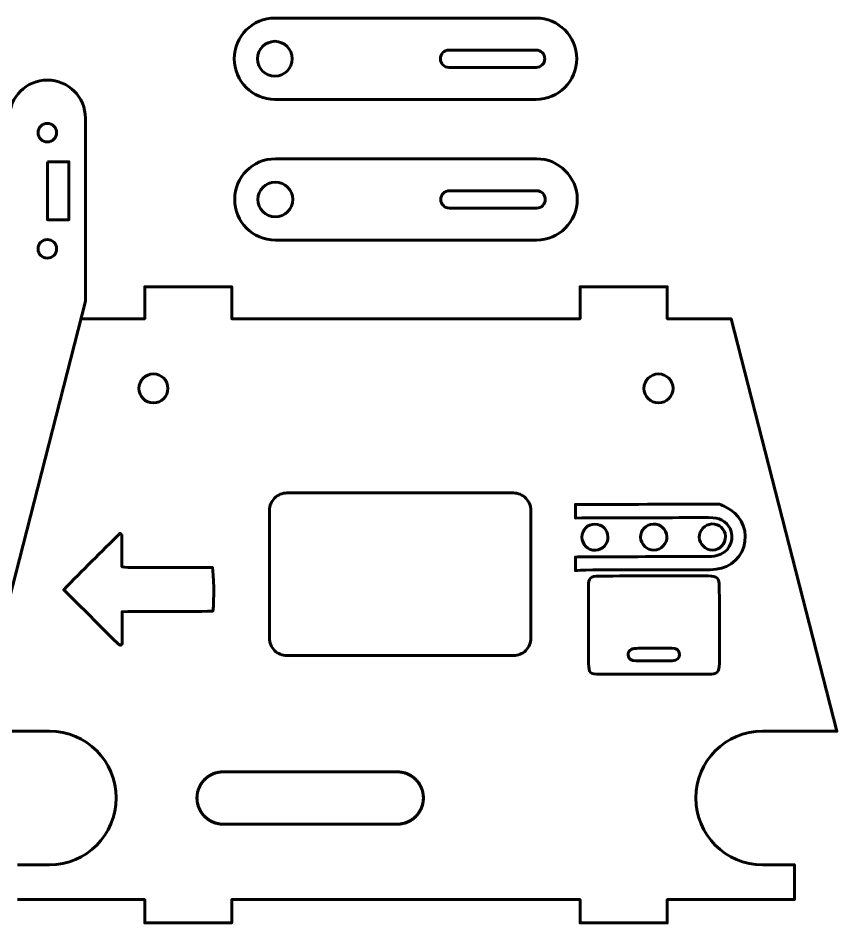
# Model space of a CAD drawing. Header units: millimetres. Extents: x -506 to -29, y -1445 to -43.
# Drawn here: x -351.4 to -210.4, y -1438.8 to -1283 of the extents above; entities that cross this region are included whole.
import ezdxf

# ---------------------------------------------------------------- set-up
doc = ezdxf.new("R2010")
doc.units = ezdxf.units.MM
doc.linetypes.add('K5LT_BASIC', pattern=[0])

# ---------------------------------------------------------------- blocks, each defined once
blk = doc.blocks.new('U6')
at = {"color": 150, "linetype": 'K5LT_BASIC', "lineweight": 60, "true_color": 0x0080ff}
blk.add_lwpolyline([(-352.93, -1300.26, -1), (-339.83, -1300.26), (-339.83, -1325.26), (-339.83, -1331.76), (-363.83, -1425.26)], format="xyb", dxfattribs=at)
blk.add_lwpolyline([(-346.38, -1307.76), (-346.38, -1317.76), (-342.68, -1317.76), (-342.68, -1307.76)], close=True, dxfattribs=at)
for centre in [(-346.38, -1302.76), (-346.38, -1322.76)]:
    blk.add_circle(centre, 1.6, dxfattribs=at)
blk = doc.blocks.new('U7')
at = {"color": 150, "linetype": 'K5LT_BASIC', "lineweight": 60, "true_color": 0x0080ff}
for p, q in [((-306.11, -1421.78), (-316.11, -1421.78)), ((-296.11, -1421.78), (-306.11, -1421.78)), ((-286.11, -1421.78), (-296.11, -1421.78))]:
    blk.add_line(p, q, dxfattribs=at)
blk = doc.blocks.new('U8')
at = {"color": 150, "linetype": 'K5LT_BASIC', "lineweight": 60, "true_color": 0x0080ff}
for p, q in [((-306.11, -1412.78), (-316.11, -1412.78)), ((-296.11, -1412.78), (-306.11, -1412.78)), ((-286.11, -1412.78), (-296.11, -1412.78))]:
    blk.add_line(p, q, dxfattribs=at)
blk = doc.blocks.new('U9')
at = {"color": 150, "linetype": 'K5LT_BASIC', "lineweight": 60, "true_color": 0x0080ff}
for p, q in [((-286.05, -1412.78), (-286.11, -1412.78)), ((-285.97, -1412.78), (-286.05, -1412.78)), ((-285.93, -1412.79), (-285.97, -1412.78)), ((-285.91, -1412.79), (-285.93, -1412.79)), ((-285.9, -1412.79), (-285.91, -1412.79)), ((-285.89, -1412.79), (-285.9, -1412.79)), ((-285.81, -1412.79), (-285.89, -1412.79)), ((-285.72, -1412.8), (-285.81, -1412.79)), ((-285.67, -1412.8), (-285.72, -1412.8)), ((-285.64, -1412.81), (-285.67, -1412.8)), ((-285.63, -1412.81), (-285.64, -1412.81)), ((-285.62, -1412.81), (-285.63, -1412.81)), ((-285.51, -1412.82), (-285.62, -1412.81)), ((-285.4, -1412.84), (-285.51, -1412.82)), ((-285.34, -1412.85), (-285.4, -1412.84)), ((-285.32, -1412.85), (-285.34, -1412.85)), ((-285.3, -1412.85), (-285.32, -1412.85)), ((-285.3, -1412.86), (-285.3, -1412.85)), ((-285.18, -1412.88), (-285.3, -1412.86)), ((-285.06, -1412.9), (-285.18, -1412.88)), ((-285.01, -1412.92), (-285.06, -1412.9)), ((-284.98, -1412.93), (-285.01, -1412.92)), ((-284.97, -1412.93), (-284.98, -1412.93)), ((-284.96, -1412.93), (-284.97, -1412.93)), ((-284.84, -1412.96), (-284.96, -1412.93)), ((-284.73, -1413), (-284.84, -1412.96)), ((-284.67, -1413.02), (-284.73, -1413)), ((-284.64, -1413.03), (-284.67, -1413.02)), ((-284.63, -1413.03), (-284.64, -1413.03)), ((-284.62, -1413.03), (-284.63, -1413.03)), ((-284.5, -1413.08), (-284.62, -1413.03)), ((-284.39, -1413.12), (-284.5, -1413.08)), ((-284.34, -1413.15), (-284.39, -1413.12)), ((-284.31, -1413.16), (-284.34, -1413.15)), ((-284.29, -1413.16), (-284.31, -1413.16)), ((-284.29, -1413.17), (-284.29, -1413.16)), ((-284.17, -1413.22), (-284.29, -1413.17)), ((-284.06, -1413.27), (-284.17, -1413.22)), ((-284.01, -1413.3), (-284.06, -1413.27)), ((-283.98, -1413.32), (-284.01, -1413.3)), ((-283.96, -1413.33), (-283.98, -1413.32)), ((-283.84, -1413.39), (-283.96, -1413.33)), ((-283.96, -1413.33), (-283.96, -1413.33)), ((-283.74, -1413.46), (-283.84, -1413.39)), ((-283.68, -1413.49), (-283.74, -1413.46)), ((-283.66, -1413.51), (-283.68, -1413.49)), ((-283.64, -1413.52), (-283.66, -1413.51)), ((-283.52, -1413.6), (-283.64, -1413.52)), ((-283.64, -1413.52), (-283.64, -1413.52)), ((-283.42, -1413.67), (-283.52, -1413.6)), ((-283.37, -1413.71), (-283.42, -1413.67)), ((-283.35, -1413.73), (-283.37, -1413.71)), ((-283.33, -1413.74), (-283.35, -1413.73)), ((-283.22, -1413.83), (-283.33, -1413.74)), ((-283.33, -1413.74), (-283.33, -1413.74)), ((-283.12, -1413.91), (-283.22, -1413.83)), ((-283.07, -1413.96), (-283.12, -1413.91)), ((-283.05, -1413.98), (-283.07, -1413.96)), ((-283.04, -1413.99), (-283.05, -1413.98)), ((-283.03, -1414), (-283.04, -1413.99)), ((-282.93, -1414.09), (-283.03, -1414)), ((-282.84, -1414.19), (-282.93, -1414.09)), ((-282.8, -1414.24), (-282.84, -1414.19)), ((-282.77, -1414.26), (-282.8, -1414.24)), ((-282.76, -1414.27), (-282.77, -1414.26)), ((-282.76, -1414.28), (-282.76, -1414.27)), ((-282.66, -1414.38), (-282.76, -1414.28)), ((-282.58, -1414.49), (-282.66, -1414.38)), ((-282.54, -1414.54), (-282.58, -1414.49)), ((-282.52, -1414.57), (-282.54, -1414.54)), ((-282.51, -1414.58), (-282.52, -1414.57)), ((-282.5, -1414.59), (-282.51, -1414.58)), ((-282.42, -1414.7), (-282.5, -1414.59)), ((-282.34, -1414.81), (-282.42, -1414.7)), ((-282.31, -1414.87), (-282.34, -1414.81)), ((-282.29, -1414.9), (-282.31, -1414.87)), ((-282.28, -1414.91), (-282.29, -1414.9)), ((-282.28, -1414.92), (-282.28, -1414.91)), ((-282.2, -1415.04), (-282.28, -1414.92)), ((-282.14, -1415.16), (-282.2, -1415.04)), ((-282.11, -1415.22), (-282.14, -1415.16)), ((-282.09, -1415.26), (-282.11, -1415.22)), ((-282.08, -1415.27), (-282.09, -1415.26)), ((-282.08, -1415.28), (-282.08, -1415.27)), ((-282.02, -1415.41), (-282.08, -1415.28)), ((-281.96, -1415.53), (-282.02, -1415.41)), ((-281.93, -1415.6), (-281.96, -1415.53)), ((-281.92, -1415.63), (-281.93, -1415.6)), ((-281.91, -1415.65), (-281.92, -1415.63)), ((-281.91, -1415.66), (-281.91, -1415.65)), ((-281.86, -1415.79), (-281.91, -1415.66)), ((-281.82, -1415.92), (-281.86, -1415.79)), ((-281.8, -1415.99), (-281.82, -1415.92)), ((-281.79, -1416.02), (-281.8, -1415.99)), ((-281.78, -1416.04), (-281.79, -1416.02)), ((-281.78, -1416.05), (-281.78, -1416.04)), ((-281.74, -1416.19), (-281.78, -1416.05)), ((-281.71, -1416.33), (-281.74, -1416.19)), ((-281.7, -1416.4), (-281.71, -1416.33)), ((-281.69, -1416.43), (-281.7, -1416.4)), ((-281.69, -1416.45), (-281.69, -1416.43)), ((-281.68, -1416.46), (-281.69, -1416.45)), ((-281.66, -1416.6), (-281.68, -1416.46)), ((-281.64, -1416.74), (-281.66, -1416.6)), ((-281.63, -1416.81), (-281.64, -1416.74)), ((-281.63, -1416.85), (-281.63, -1416.81)), ((-281.63, -1416.86), (-281.63, -1416.85)), ((-281.63, -1416.87), (-281.63, -1416.86)), ((-281.61, -1417.02), (-281.63, -1416.87)), ((-281.61, -1417.16), (-281.61, -1417.02)), ((-281.61, -1417.23), (-281.61, -1417.16)), ((-281.88, -1418.81), (-281.83, -1418.68)), ((-281.83, -1418.68), (-281.79, -1418.54)), ((-281.79, -1418.54), (-281.78, -1418.53)), ((-281.78, -1418.52), (-281.77, -1418.48)), ((-281.78, -1418.53), (-281.78, -1418.52)), ((-281.77, -1418.48), (-281.75, -1418.41)), ((-281.75, -1418.41), (-281.72, -1418.28)), ((-281.72, -1418.28), (-281.69, -1418.13)), ((-281.69, -1418.12), (-281.68, -1418.11)), ((-281.69, -1418.13), (-281.69, -1418.12)), ((-281.68, -1418.07), (-281.66, -1418)), ((-281.68, -1418.11), (-281.68, -1418.07)), ((-281.66, -1418), (-281.64, -1417.86)), ((-281.64, -1417.86), (-281.63, -1417.71)), ((-281.63, -1417.69), (-281.62, -1417.65)), ((-281.63, -1417.71), (-281.63, -1417.69)), ((-281.63, -1417.71), (-281.63, -1417.71)), ((-281.62, -1417.58), (-281.61, -1417.44)), ((-281.62, -1417.65), (-281.62, -1417.58)), ((-281.61, -1417.27), (-281.61, -1417.23)), ((-281.61, -1417.28), (-281.61, -1417.27)), ((-281.61, -1417.29), (-281.61, -1417.28)), ((-281.61, -1417.44), (-281.61, -1417.29)), ((-282.89, -1420.43), (-282.79, -1420.33)), ((-282.79, -1420.32), (-282.78, -1420.31)), ((-282.79, -1420.33), (-282.79, -1420.32)), ((-282.78, -1420.31), (-282.75, -1420.28)), ((-282.75, -1420.28), (-282.71, -1420.23)), ((-282.71, -1420.23), (-282.62, -1420.13)), ((-282.62, -1420.13), (-282.53, -1420.02)), ((-282.53, -1420.01), (-282.52, -1420)), ((-282.53, -1420.02), (-282.53, -1420.01)), ((-282.52, -1420), (-282.5, -1419.97)), ((-282.5, -1419.97), (-282.46, -1419.91)), ((-282.46, -1419.91), (-282.38, -1419.8)), ((-282.38, -1419.8), (-282.3, -1419.68)), ((-282.3, -1419.68), (-282.29, -1419.67)), ((-282.29, -1419.67), (-282.28, -1419.66)), ((-282.28, -1419.66), (-282.27, -1419.63)), ((-282.27, -1419.63), (-282.23, -1419.57)), ((-282.23, -1419.57), (-282.16, -1419.44)), ((-282.16, -1419.44), (-282.09, -1419.32)), ((-282.09, -1419.31), (-282.08, -1419.29)), ((-282.09, -1419.32), (-282.09, -1419.31)), ((-282.08, -1419.29), (-282.07, -1419.26)), ((-282.07, -1419.26), (-282.04, -1419.2)), ((-282.04, -1419.2), (-281.98, -1419.07)), ((-281.98, -1419.07), (-281.92, -1418.94)), ((-281.92, -1418.93), (-281.91, -1418.91)), ((-281.92, -1418.94), (-281.92, -1418.93)), ((-281.91, -1418.91), (-281.9, -1418.88)), ((-281.9, -1418.88), (-281.88, -1418.81)), ((-286.11, -1421.78), (-285.72, -1421.77)), ((-285.72, -1421.77), (-285.71, -1421.76)), ((-285.71, -1421.76), (-285.69, -1421.76)), ((-285.69, -1421.76), (-285.66, -1421.76)), ((-285.66, -1421.76), (-285.6, -1421.75)), ((-285.6, -1421.75), (-285.47, -1421.74)), ((-285.47, -1421.74), (-285.35, -1421.72)), ((-285.35, -1421.72), (-285.34, -1421.72)), ((-285.34, -1421.72), (-285.33, -1421.71)), ((-285.33, -1421.71), (-285.3, -1421.71)), ((-285.3, -1421.71), (-285.24, -1421.7)), ((-285.24, -1421.7), (-285.12, -1421.67)), ((-285.12, -1421.67), (-285.02, -1421.65)), ((-285.02, -1421.65), (-285, -1421.64)), ((-285.02, -1421.65), (-285.02, -1421.65)), ((-285, -1421.64), (-284.97, -1421.64)), ((-284.97, -1421.64), (-284.92, -1421.62)), ((-284.92, -1421.62), (-284.8, -1421.59)), ((-284.8, -1421.59), (-284.68, -1421.55)), ((-284.68, -1421.55), (-284.66, -1421.54)), ((-284.68, -1421.55), (-284.68, -1421.55)), ((-284.66, -1421.54), (-284.63, -1421.53)), ((-284.63, -1421.53), (-284.58, -1421.51)), ((-284.58, -1421.51), (-284.46, -1421.47)), ((-284.46, -1421.47), (-284.35, -1421.42)), ((-284.35, -1421.42), (-284.34, -1421.42)), ((-284.34, -1421.42), (-284.33, -1421.42)), ((-284.33, -1421.42), (-284.3, -1421.4)), ((-284.3, -1421.4), (-284.24, -1421.38)), ((-284.24, -1421.38), (-284.13, -1421.32)), ((-284.13, -1421.32), (-284.02, -1421.27)), ((-284.02, -1421.27), (-284.01, -1421.26)), ((-284.01, -1421.26), (-284, -1421.26)), ((-284, -1421.26), (-283.97, -1421.24)), ((-283.97, -1421.24), (-283.91, -1421.21)), ((-283.91, -1421.21), (-283.8, -1421.15)), ((-283.8, -1421.15), (-283.69, -1421.08)), ((-283.69, -1421.08), (-283.69, -1421.07)), ((-283.69, -1421.07), (-283.67, -1421.07)), ((-283.67, -1421.07), (-283.64, -1421.05)), ((-283.64, -1421.05), (-283.59, -1421.01)), ((-283.59, -1421.01), (-283.48, -1420.94)), ((-283.48, -1420.94), (-283.38, -1420.86)), ((-283.38, -1420.86), (-283.37, -1420.85)), ((-283.37, -1420.85), (-283.36, -1420.84)), ((-283.36, -1420.84), (-283.33, -1420.82)), ((-283.33, -1420.82), (-283.28, -1420.78)), ((-283.28, -1420.78), (-283.18, -1420.7)), ((-283.18, -1420.7), (-283.08, -1420.61)), ((-283.08, -1420.61), (-283.07, -1420.6)), ((-283.07, -1420.6), (-283.06, -1420.59)), ((-283.06, -1420.59), (-283.03, -1420.57)), ((-283.03, -1420.57), (-282.98, -1420.52)), ((-282.98, -1420.52), (-282.89, -1420.43))]:
    blk.add_line(p, q, dxfattribs=at)
blk = doc.blocks.new('U10')
at = {"color": 150, "linetype": 'K5LT_BASIC', "lineweight": 60, "true_color": 0x0080ff}
for p, q in [((-319.23, -1414.04), (-319.33, -1414.14)), ((-319.18, -1414), (-319.23, -1414.04)), ((-319.16, -1413.97), (-319.18, -1414)), ((-319.14, -1413.96), (-319.16, -1413.97)), ((-319.04, -1413.87), (-319.14, -1413.96)), ((-319.14, -1413.96), (-319.14, -1413.96)), ((-318.93, -1413.78), (-319.04, -1413.87)), ((-318.88, -1413.74), (-318.93, -1413.78)), ((-318.86, -1413.72), (-318.88, -1413.74)), ((-318.84, -1413.71), (-318.86, -1413.72)), ((-318.73, -1413.63), (-318.84, -1413.7)), ((-318.84, -1413.7), (-318.84, -1413.71)), ((-318.62, -1413.55), (-318.73, -1413.63)), ((-318.57, -1413.52), (-318.62, -1413.55)), ((-318.54, -1413.5), (-318.57, -1413.52)), ((-318.53, -1413.49), (-318.54, -1413.5)), ((-318.52, -1413.49), (-318.53, -1413.49)), ((-318.41, -1413.42), (-318.52, -1413.49)), ((-318.3, -1413.35), (-318.41, -1413.42)), ((-318.25, -1413.32), (-318.3, -1413.35)), ((-318.22, -1413.31), (-318.25, -1413.32)), ((-318.2, -1413.3), (-318.22, -1413.31)), ((-318.08, -1413.24), (-318.2, -1413.3)), ((-318.2, -1413.3), (-318.2, -1413.3)), ((-317.97, -1413.19), (-318.08, -1413.24)), ((-317.92, -1413.16), (-317.97, -1413.19)), ((-317.89, -1413.15), (-317.92, -1413.16)), ((-317.87, -1413.14), (-317.89, -1413.15)), ((-317.75, -1413.09), (-317.87, -1413.14)), ((-317.87, -1413.14), (-317.87, -1413.14)), ((-317.64, -1413.05), (-317.75, -1413.09)), ((-317.58, -1413.03), (-317.64, -1413.05)), ((-317.55, -1413.02), (-317.58, -1413.03)), ((-317.54, -1413.02), (-317.55, -1413.02)), ((-317.53, -1413.01), (-317.54, -1413.02)), ((-317.41, -1412.98), (-317.53, -1413.01)), ((-317.3, -1412.94), (-317.41, -1412.98)), ((-317.24, -1412.93), (-317.3, -1412.94)), ((-317.21, -1412.92), (-317.24, -1412.93)), ((-317.2, -1412.92), (-317.21, -1412.92)), ((-317.19, -1412.91), (-317.2, -1412.92)), ((-317.09, -1412.89), (-317.19, -1412.91)), ((-316.97, -1412.87), (-317.09, -1412.89)), ((-316.91, -1412.86), (-316.97, -1412.87)), ((-316.88, -1412.85), (-316.91, -1412.86)), ((-316.87, -1412.85), (-316.88, -1412.85)), ((-316.86, -1412.85), (-316.87, -1412.85)), ((-316.75, -1412.83), (-316.86, -1412.85)), ((-316.62, -1412.81), (-316.75, -1412.83)), ((-316.55, -1412.8), (-316.62, -1412.81)), ((-316.52, -1412.8), (-316.55, -1412.8)), ((-316.5, -1412.8), (-316.52, -1412.8)), ((-316.11, -1412.78), (-316.5, -1412.8)), ((-316.5, -1412.8), (-316.5, -1412.8)), ((-320.3, -1415.65), (-320.31, -1415.68)), ((-320.29, -1415.64), (-320.3, -1415.65)), ((-320.24, -1415.49), (-320.29, -1415.63)), ((-320.29, -1415.63), (-320.29, -1415.64)), ((-320.18, -1415.36), (-320.24, -1415.49)), ((-320.15, -1415.3), (-320.18, -1415.36)), ((-320.13, -1415.27), (-320.15, -1415.3)), ((-320.12, -1415.25), (-320.13, -1415.27)), ((-320.05, -1415.12), (-320.12, -1415.25)), ((-320.12, -1415.25), (-320.12, -1415.25)), ((-319.98, -1415), (-320.05, -1415.12)), ((-319.95, -1414.94), (-319.98, -1415)), ((-319.93, -1414.91), (-319.95, -1414.94)), ((-319.92, -1414.89), (-319.93, -1414.91)), ((-319.84, -1414.77), (-319.92, -1414.89)), ((-319.92, -1414.89), (-319.92, -1414.89)), ((-319.76, -1414.65), (-319.84, -1414.77)), ((-319.72, -1414.6), (-319.76, -1414.65)), ((-319.7, -1414.57), (-319.72, -1414.6)), ((-319.69, -1414.56), (-319.7, -1414.57)), ((-319.68, -1414.55), (-319.69, -1414.56)), ((-319.59, -1414.44), (-319.68, -1414.55)), ((-319.51, -1414.33), (-319.59, -1414.44)), ((-319.46, -1414.28), (-319.51, -1414.33)), ((-319.44, -1414.26), (-319.46, -1414.28)), ((-319.43, -1414.24), (-319.44, -1414.26)), ((-319.42, -1414.24), (-319.43, -1414.24)), ((-319.33, -1414.14), (-319.42, -1414.24)), ((-320.6, -1417.12), (-320.61, -1417.27)), ((-320.59, -1416.91), (-320.6, -1416.98)), ((-320.6, -1416.98), (-320.6, -1417.12)), ((-320.57, -1416.7), (-320.59, -1416.85)), ((-320.59, -1416.85), (-320.59, -1416.86)), ((-320.59, -1416.86), (-320.59, -1416.88)), ((-320.59, -1416.88), (-320.59, -1416.91)), ((-320.55, -1416.56), (-320.57, -1416.7)), ((-320.54, -1416.49), (-320.55, -1416.56)), ((-320.53, -1416.46), (-320.54, -1416.49)), ((-320.5, -1416.29), (-320.53, -1416.43)), ((-320.53, -1416.43), (-320.53, -1416.44)), ((-320.53, -1416.44), (-320.53, -1416.46)), ((-320.46, -1416.15), (-320.5, -1416.29)), ((-320.44, -1416.08), (-320.46, -1416.15)), ((-320.43, -1416.05), (-320.44, -1416.08)), ((-320.38, -1415.88), (-320.43, -1416.02)), ((-320.43, -1416.02), (-320.43, -1416.03)), ((-320.43, -1416.03), (-320.43, -1416.05)), ((-320.34, -1415.75), (-320.38, -1415.88)), ((-320.31, -1415.68), (-320.34, -1415.75)), ((-320.61, -1417.27), (-320.61, -1417.28)), ((-320.61, -1417.28), (-320.61, -1417.3)), ((-320.61, -1417.3), (-320.61, -1417.33)), ((-320.61, -1417.33), (-320.61, -1417.4)), ((-320.61, -1417.4), (-320.6, -1417.55)), ((-320.6, -1417.55), (-320.59, -1417.69)), ((-320.59, -1417.69), (-320.59, -1417.7)), ((-320.59, -1417.7), (-320.59, -1417.72)), ((-320.59, -1417.72), (-320.58, -1417.75)), ((-320.58, -1417.75), (-320.57, -1417.82)), ((-320.57, -1417.82), (-320.56, -1417.96)), ((-320.56, -1417.96), (-320.53, -1418.11)), ((-320.53, -1418.11), (-320.53, -1418.12)), ((-320.53, -1418.12), (-320.53, -1418.13)), ((-320.53, -1418.13), (-320.52, -1418.17)), ((-320.52, -1418.17), (-320.5, -1418.24)), ((-320.5, -1418.24), (-320.47, -1418.37)), ((-320.47, -1418.37), (-320.43, -1418.52)), ((-320.43, -1418.52), (-320.43, -1418.52)), ((-320.43, -1418.52), (-320.43, -1418.54)), ((-320.43, -1418.54), (-320.42, -1418.57)), ((-320.42, -1418.57), (-320.4, -1418.64)), ((-320.4, -1418.64), (-320.35, -1418.77)), ((-320.35, -1418.77), (-320.3, -1418.91)), ((-320.3, -1418.91), (-320.3, -1418.92)), ((-320.3, -1418.92), (-320.29, -1418.93)), ((-320.29, -1418.93), (-320.28, -1418.97)), ((-320.28, -1418.97), (-320.25, -1419.03)), ((-320.25, -1419.03), (-320.2, -1419.16)), ((-320.2, -1419.16), (-320.14, -1419.29)), ((-320.14, -1419.29), (-320.13, -1419.29)), ((-320.13, -1419.29), (-320.12, -1419.31)), ((-320.12, -1419.31), (-320.11, -1419.34)), ((-320.11, -1419.34), (-320.08, -1419.4)), ((-320.08, -1419.4), (-320.01, -1419.52)), ((-320.01, -1419.52), (-319.94, -1419.64)), ((-319.94, -1419.64), (-319.93, -1419.65)), ((-319.93, -1419.65), (-319.92, -1419.67)), ((-319.92, -1419.67), (-319.91, -1419.69)), ((-319.91, -1419.69), (-319.87, -1419.75)), ((-319.87, -1419.75), (-319.79, -1419.86)), ((-319.79, -1419.86), (-319.71, -1419.98)), ((-319.71, -1419.98), (-319.71, -1419.98)), ((-319.71, -1419.98), (-319.7, -1420)), ((-319.7, -1420), (-319.68, -1420.02)), ((-319.68, -1420.02), (-319.63, -1420.08)), ((-319.63, -1420.08), (-319.55, -1420.18)), ((-319.55, -1420.18), (-319.46, -1420.29)), ((-319.46, -1420.29), (-319.45, -1420.29)), ((-319.45, -1420.29), (-319.44, -1420.3)), ((-319.44, -1420.3), (-319.42, -1420.33)), ((-319.42, -1420.33), (-319.37, -1420.38)), ((-319.37, -1420.38), (-319.28, -1420.47)), ((-319.28, -1420.47), (-319.18, -1420.57)), ((-319.18, -1420.57), (-319.18, -1420.57)), ((-319.18, -1420.57), (-319.16, -1420.58)), ((-319.16, -1420.58), (-319.14, -1420.61)), ((-319.14, -1420.61), (-319.09, -1420.65)), ((-319.09, -1420.65), (-318.99, -1420.73)), ((-318.99, -1420.73), (-318.89, -1420.82)), ((-318.89, -1420.82), (-318.88, -1420.83)), ((-318.88, -1420.83), (-318.87, -1420.84)), ((-318.87, -1420.84), (-318.84, -1420.85)), ((-318.84, -1420.85), (-318.79, -1420.89)), ((-318.79, -1420.89), (-318.69, -1420.97)), ((-318.69, -1420.97), (-318.58, -1421.04)), ((-318.58, -1421.04), (-318.57, -1421.05)), ((-318.57, -1421.05), (-318.56, -1421.06)), ((-318.56, -1421.06), (-318.53, -1421.07)), ((-318.53, -1421.07), (-318.48, -1421.11)), ((-318.48, -1421.11), (-318.37, -1421.17)), ((-318.37, -1421.17), (-318.26, -1421.24)), ((-318.26, -1421.24), (-318.25, -1421.24)), ((-318.25, -1421.24), (-318.24, -1421.25)), ((-318.24, -1421.25), (-318.21, -1421.26)), ((-318.21, -1421.26), (-318.15, -1421.29)), ((-318.15, -1421.29), (-318.04, -1421.34)), ((-318.04, -1421.34), (-317.93, -1421.4)), ((-317.93, -1421.4), (-317.92, -1421.4)), ((-317.92, -1421.4), (-317.91, -1421.41)), ((-317.91, -1421.41), (-317.88, -1421.42)), ((-317.88, -1421.42), (-317.82, -1421.44)), ((-317.82, -1421.44), (-317.71, -1421.49)), ((-317.71, -1421.49), (-317.59, -1421.53)), ((-317.59, -1421.53), (-317.59, -1421.53)), ((-317.59, -1421.53), (-317.57, -1421.54)), ((-317.57, -1421.54), (-317.54, -1421.55)), ((-317.54, -1421.55), (-317.49, -1421.57)), ((-317.49, -1421.57), (-317.37, -1421.6)), ((-317.37, -1421.6), (-317.26, -1421.63)), ((-317.26, -1421.63), (-317.25, -1421.64)), ((-317.25, -1421.64), (-317.23, -1421.64)), ((-317.23, -1421.64), (-317.21, -1421.65)), ((-317.21, -1421.65), (-317.15, -1421.66)), ((-317.15, -1421.66), (-317.04, -1421.68)), ((-317.04, -1421.68), (-316.92, -1421.71)), ((-316.92, -1421.71), (-316.91, -1421.71)), ((-316.91, -1421.71), (-316.9, -1421.71)), ((-316.9, -1421.71), (-316.87, -1421.72)), ((-316.87, -1421.72), (-316.81, -1421.73)), ((-316.81, -1421.73), (-316.71, -1421.74)), ((-316.71, -1421.74), (-316.59, -1421.76)), ((-316.59, -1421.76), (-316.59, -1421.76)), ((-316.59, -1421.76), (-316.57, -1421.76)), ((-316.57, -1421.76), (-316.55, -1421.76)), ((-316.55, -1421.76), (-316.5, -1421.77)), ((-316.5, -1421.77), (-316.4, -1421.77)), ((-316.4, -1421.77), (-316.32, -1421.78)), ((-316.32, -1421.78), (-316.32, -1421.78)), ((-316.32, -1421.78), (-316.31, -1421.78)), ((-316.31, -1421.78), (-316.29, -1421.78)), ((-316.29, -1421.78), (-316.24, -1421.78)), ((-316.24, -1421.78), (-316.16, -1421.78)), ((-316.16, -1421.78), (-316.11, -1421.78))]:
    blk.add_line(p, q, dxfattribs=at)
blk = doc.blocks.new('U18')
at = {"color": 150, "linetype": 'K5LT_BASIC', "lineweight": 60, "true_color": 0x0080ff}
for points, knots in [([(-230.59, -1366.72), (-230.24, -1366.88), (-229.89, -1367.04), (-229.54, -1367.2), (-227.21, -1368.27), (-225.87, -1370.67), (-226.22, -1373.14), (-226.58, -1375.68), (-228.61, -1377.63), (-231.2, -1377.92), (-231.88, -1378), (-232.56, -1378), (-233.24, -1378), (-240.06, -1378.02), (-246.87, -1378.02), (-253.68, -1378.04), (-254.26, -1378.04), (-254.84, -1378.11), (-255.42, -1378.15), (-255.42, -1377.37), (-255.42, -1376.59), (-255.42, -1375.81), (-254.89, -1375.79), (-254.35, -1375.76), (-253.82, -1375.76), (-246.86, -1375.75), (-239.89, -1375.74), (-232.93, -1375.72), (-232.3, -1375.72), (-231.65, -1375.71), (-231.05, -1375.56), (-229.14, -1375.11), (-228.09, -1373.27), (-228.61, -1371.41), (-228.99, -1370.04), (-230.2, -1369.09), (-231.77, -1369.04), (-233.71, -1368.99), (-235.66, -1369.02), (-237.61, -1369.03), (-243.55, -1369.04), (-249.49, -1369.07), (-255.43, -1369.09), (-255.43, -1368.31), (-255.43, -1367.53), (-255.43, -1366.75), (-247.15, -1366.74), (-238.87, -1366.73), (-230.59, -1366.72)], [0, 0, 0, 0, 0.0625, 0.0625, 0.0625, 0.125, 0.125, 0.125, 0.1875, 0.1875, 0.1875, 0.25, 0.25, 0.25, 0.3125, 0.3125, 0.3125, 0.375, 0.375, 0.375, 0.4375, 0.4375, 0.4375, 0.5, 0.5, 0.5, 0.5625, 0.5625, 0.5625, 0.625, 0.625, 0.625, 0.6875, 0.6875, 0.6875, 0.75, 0.75, 0.75, 0.8125, 0.8125, 0.8125, 0.875, 0.875, 0.875, 0.9375, 0.9375, 0.9375, 1, 1, 1, 1]), ([(-252.07, -1370.14), (-250.81, -1370.13), (-249.85, -1371.07), (-249.83, -1372.32), (-249.8, -1373.56), (-250.74, -1374.58), (-251.96, -1374.63), (-253.23, -1374.69), (-254.3, -1373.65), (-254.29, -1372.36), (-254.28, -1371.11), (-253.32, -1370.15), (-252.07, -1370.14)], [0, 0, 0, 0, 0.25, 0.25, 0.25, 0.5, 0.5, 0.5, 0.75, 0.75, 0.75, 1, 1, 1, 1]), ([(-244.19, -1372.41), (-244.22, -1371.18), (-243.26, -1370.17), (-242.01, -1370.13), (-240.79, -1370.09), (-239.74, -1371.04), (-239.67, -1372.25), (-239.6, -1373.5), (-240.66, -1374.62), (-241.92, -1374.62), (-243.12, -1374.63), (-244.16, -1373.62), (-244.19, -1372.41)], [0, 0, 0, 0, 0.25, 0.25, 0.25, 0.5, 0.5, 0.5, 0.75, 0.75, 0.75, 1, 1, 1, 1]), ([(-234.08, -1372.4), (-234.11, -1371.2), (-233.12, -1370.16), (-231.9, -1370.12), (-230.64, -1370.07), (-229.65, -1370.97), (-229.59, -1372.23), (-229.53, -1373.53), (-230.53, -1374.61), (-231.81, -1374.61), (-233.01, -1374.62), (-234.05, -1373.61), (-234.08, -1372.4)], [0, 0, 0, 0, 0.25, 0.25, 0.25, 0.5, 0.5, 0.5, 0.75, 0.75, 0.75, 1, 1, 1, 1]), ([(-241.88, -1395.99), (-245, -1395.99), (-248.12, -1396), (-251.23, -1395.99), (-252.88, -1395.99), (-253.14, -1395.76), (-253.15, -1394.17), (-253.17, -1389.74), (-253.17, -1385.31), (-253.16, -1380.88), (-253.16, -1379.39), (-252.86, -1379.08), (-251.36, -1379.08), (-245.08, -1379.06), (-238.79, -1379.05), (-232.51, -1379.06), (-230.99, -1379.06), (-230.64, -1379.42), (-230.64, -1380.97), (-230.62, -1385.36), (-230.61, -1389.74), (-230.62, -1394.12), (-230.63, -1395.67), (-230.95, -1395.97), (-232.54, -1395.97), (-235.65, -1395.99), (-238.77, -1395.98), (-241.88, -1395.99)], [0, 0, 0, 0, 0.111111, 0.111111, 0.111111, 0.222222, 0.222222, 0.222222, 0.333333, 0.333333, 0.333333, 0.444444, 0.444444, 0.444444, 0.555556, 0.555556, 0.555556, 0.666667, 0.666667, 0.666667, 0.777778, 0.777778, 0.777778, 0.888889, 0.888889, 0.888889, 1, 1, 1, 1]), ([(-241.88, -1391.52), (-241.88, -1391.52), (-241.88, -1391.52), (-241.88, -1391.52), (-242.9, -1391.52), (-243.92, -1391.5), (-244.94, -1391.53), (-245.9, -1391.56), (-246.38, -1391.96), (-246.33, -1392.64), (-246.28, -1393.44), (-245.73, -1393.67), (-245.02, -1393.67), (-242.93, -1393.67), (-240.84, -1393.69), (-238.75, -1393.66), (-237.9, -1393.64), (-237.46, -1393.21), (-237.5, -1392.56), (-237.56, -1391.75), (-238.11, -1391.52), (-238.82, -1391.52), (-239.84, -1391.52), (-240.86, -1391.52), (-241.88, -1391.52)], [0, 0, 0, 0, 0.125, 0.125, 0.125, 0.25, 0.25, 0.25, 0.375, 0.375, 0.375, 0.5, 0.5, 0.5, 0.625, 0.625, 0.625, 0.75, 0.75, 0.75, 0.875, 0.875, 0.875, 1, 1, 1, 1])]:
    blk.add_open_spline(points, degree=3, knots=knots, dxfattribs=at)
blk = doc.blocks.new('U19')
at = {"color": 150, "linetype": 'K5LT_BASIC', "lineweight": 60, "true_color": 0x0080ff}
blk.add_open_spline([(-333.56, -1371.91), (-333.56, -1373.74), (-333.55, -1375.58), (-333.55, -1377.47), (-332.17, -1377.74), (-330.86, -1377.57), (-329.57, -1377.6), (-328.25, -1377.63), (-326.94, -1377.6), (-325.63, -1377.6), (-324.36, -1377.6), (-323.1, -1377.6), (-321.83, -1377.59), (-320.53, -1377.59), (-319.23, -1377.59), (-317.96, -1377.59), (-317.69, -1378.77), (-317.63, -1383.17), (-317.85, -1385.11), (-323, -1385.27), (-328.17, -1385.11), (-333.5, -1385.22), (-333.5, -1387.17), (-333.5, -1389.04), (-333.5, -1390.83), (-333.69, -1390.92), (-333.73, -1390.95), (-333.77, -1390.96), (-333.82, -1390.97), (-333.88, -1390.98), (-333.91, -1390.95), (-334.07, -1390.84), (-334.23, -1390.73), (-334.37, -1390.6), (-337.39, -1387.58), (-340.42, -1384.56), (-343.55, -1381.43), (-340.32, -1378.13), (-337.12, -1374.92), (-333.88, -1371.74), (-333.77, -1371.8), (-333.67, -1371.85), (-333.56, -1371.91)], degree=3, knots=[0, 0, 0, 0, 0.071429, 0.071429, 0.071429, 0.142857, 0.142857, 0.142857, 0.214286, 0.214286, 0.214286, 0.285714, 0.285714, 0.285714, 0.357143, 0.357143, 0.357143, 0.428571, 0.428571, 0.428571, 0.5, 0.5, 0.5, 0.571429, 0.571429, 0.571429, 0.642857, 0.642857, 0.642857, 0.714286, 0.714286, 0.714286, 0.785714, 0.785714, 0.785714, 0.857143, 0.857143, 0.857143, 0.928571, 0.928571, 0.928571, 1, 1, 1, 1], dxfattribs=at)
blk = doc.blocks.new('U110')
at = {"color": 150, "linetype": 'K5LT_BASIC', "lineweight": 60, "true_color": 0x0080ff}
for points in [[(-307.11, -1321.26), (-262.11, -1321.26, 1), (-262.11, -1307.26), (-307.11, -1307.26, 1)], [(-307.11, -1317.26, -1), (-307.11, -1311.26, -1)], [(-277.11, -1315.76), (-262.11, -1315.76, 1), (-262.11, -1312.76), (-277.11, -1312.76, 1)]]:
    blk.add_lwpolyline(points, format="xyb", close=True, dxfattribs=at)
blk = doc.blocks.new('U119')
at = {"color": 150, "linetype": 'K5LT_BASIC', "lineweight": 60, "true_color": 0x0080ff}
for points in [[(-307.19, -1297.04), (-262.19, -1297.04, 1), (-262.19, -1283.04), (-307.19, -1283.04, 1)], [(-307.19, -1293.04, -1), (-307.19, -1287.04, -1)], [(-277.19, -1291.54), (-262.19, -1291.54, 1), (-262.19, -1288.54), (-277.19, -1288.54, 1)]]:
    blk.add_lwpolyline(points, format="xyb", close=True, dxfattribs=at)

msp = doc.modelspace()

# ---------------------------------------------------------------- linework, layer by layer
at = {"color": 150, "linetype": 'K5LT_BASIC', "lineweight": 60, "true_color": 0x0080ff}
for points in [[(-340.61, -1334.78), (-329.61, -1334.78), (-329.61, -1329.28), (-314.61, -1329.28), (-314.61, -1334.78), (-254.61, -1334.78), (-254.61, -1329.28), (-239.61, -1329.28), (-239.61, -1334.78), (-228.61, -1334.78), (-210.38, -1405.79), (-218.2, -1405.79), (-223.2, -1405.79, 1), (-223.2, -1428.77), (-217.7, -1428.77), (-217.7, -1434.78), (-239.61, -1434.78), (-239.61, -1438.78), (-254.61, -1438.78), (-254.61, -1434.78), (-314.61, -1434.78), (-314.61, -1438.78), (-329.61, -1438.78), (-329.61, -1434.78), (-351.51, -1434.78)], [(-351.51, -1428.77), (-346.01, -1428.77, 1), (-346.01, -1405.79), (-351.01, -1405.79), (-358.83, -1405.79)]]:
    msp.add_lwpolyline(points, format="xyb", dxfattribs=at)
msp.add_lwpolyline([(-266.11, -1392.78), (-305.11, -1392.78, -0.414214), (-308.11, -1389.78), (-308.11, -1367.78, -0.414214), (-305.11, -1364.78), (-266.11, -1364.78, -0.414214), (-263.11, -1367.78), (-263.11, -1389.78, -0.414214)], format="xyb", close=True, dxfattribs=at)
msp.add_lwpolyline([(-286.11, -1421.78), (-296.11, -1421.78), (-306.11, -1421.78), (-316.11, -1421.78), (-316.5, -1421.77), (-316.5, -1421.76), (-316.52, -1421.76), (-316.55, -1421.76), (-316.62, -1421.75), (-316.75, -1421.74), (-316.86, -1421.72), (-316.87, -1421.72), (-316.88, -1421.71), (-316.91, -1421.71), (-316.97, -1421.7), (-317.09, -1421.67), (-317.19, -1421.65), (-317.2, -1421.65), (-317.21, -1421.64), (-317.24, -1421.64), (-317.3, -1421.62), (-317.41, -1421.59), (-317.53, -1421.55), (-317.54, -1421.55), (-317.55, -1421.54), (-317.58, -1421.53), (-317.64, -1421.51), (-317.75, -1421.47), (-317.87, -1421.42), (-317.87, -1421.42), (-317.89, -1421.42), (-317.92, -1421.4), (-317.97, -1421.38), (-318.08, -1421.32), (-318.2, -1421.27), (-318.2, -1421.26), (-318.22, -1421.26), (-318.25, -1421.24), (-318.3, -1421.21), (-318.41, -1421.15), (-318.52, -1421.08), (-318.53, -1421.07), (-318.54, -1421.07), (-318.57, -1421.05), (-318.62, -1421.01), (-318.73, -1420.94), (-318.84, -1420.86), (-318.84, -1420.85), (-318.86, -1420.84), (-318.88, -1420.82), (-318.93, -1420.78), (-319.04, -1420.7), (-319.14, -1420.61), (-319.14, -1420.6), (-319.16, -1420.59), (-319.18, -1420.57), (-319.23, -1420.52), (-319.33, -1420.43), (-319.42, -1420.33), (-319.43, -1420.32), (-319.44, -1420.31), (-319.46, -1420.28), (-319.51, -1420.23), (-319.59, -1420.13), (-319.68, -1420.02), (-319.69, -1420.01), (-319.7, -1420), (-319.72, -1419.97), (-319.76, -1419.91), (-319.84, -1419.8), (-319.92, -1419.68), (-319.92, -1419.67), (-319.93, -1419.66), (-319.95, -1419.63), (-319.98, -1419.57), (-320.05, -1419.44), (-320.12, -1419.32), (-320.12, -1419.31), (-320.13, -1419.29), (-320.15, -1419.26), (-320.18, -1419.2), (-320.24, -1419.07), (-320.29, -1418.94), (-320.29, -1418.93), (-320.3, -1418.91), (-320.31, -1418.88), (-320.34, -1418.81), (-320.38, -1418.68), (-320.43, -1418.54), (-320.43, -1418.53), (-320.43, -1418.52), (-320.44, -1418.48), (-320.46, -1418.41), (-320.5, -1418.28), (-320.53, -1418.13), (-320.53, -1418.12), (-320.53, -1418.11), (-320.54, -1418.07), (-320.55, -1418), (-320.57, -1417.86), (-320.59, -1417.71), (-320.59, -1417.71), (-320.59, -1417.69), (-320.59, -1417.65), (-320.6, -1417.58), (-320.6, -1417.44), (-320.61, -1417.29), (-320.61, -1417.28), (-320.61, -1417.27), (-320.61, -1417.23), (-320.61, -1417.16), (-320.6, -1417.02), (-320.59, -1416.87), (-320.59, -1416.86), (-320.59, -1416.85), (-320.58, -1416.81), (-320.57, -1416.74), (-320.56, -1416.6), (-320.53, -1416.46), (-320.53, -1416.45), (-320.53, -1416.43), (-320.52, -1416.4), (-320.5, -1416.33), (-320.47, -1416.19), (-320.43, -1416.05), (-320.43, -1416.04), (-320.43, -1416.02), (-320.42, -1415.99), (-320.4, -1415.92), (-320.35, -1415.79), (-320.3, -1415.66), (-320.3, -1415.65), (-320.29, -1415.63), (-320.28, -1415.6), (-320.25, -1415.53), (-320.2, -1415.41), (-320.14, -1415.28), (-320.13, -1415.27), (-320.12, -1415.26), (-320.11, -1415.22), (-320.08, -1415.16), (-320.01, -1415.04), (-319.94, -1414.92), (-319.93, -1414.91), (-319.92, -1414.9), (-319.91, -1414.87), (-319.87, -1414.81), (-319.79, -1414.7), (-319.71, -1414.59), (-319.71, -1414.58), (-319.7, -1414.57), (-319.68, -1414.54), (-319.63, -1414.49), (-319.55, -1414.38), (-319.46, -1414.28), (-319.45, -1414.27), (-319.44, -1414.26), (-319.42, -1414.24), (-319.37, -1414.19), (-319.28, -1414.09), (-319.18, -1414), (-319.18, -1413.99), (-319.16, -1413.98), (-319.14, -1413.96), (-319.09, -1413.91), (-318.99, -1413.83), (-318.89, -1413.74), (-318.88, -1413.74), (-318.87, -1413.73), (-318.84, -1413.71), (-318.79, -1413.67), (-318.69, -1413.6), (-318.58, -1413.52), (-318.57, -1413.52), (-318.56, -1413.51), (-318.53, -1413.49), (-318.48, -1413.46), (-318.37, -1413.39), (-318.26, -1413.33), (-318.25, -1413.33), (-318.24, -1413.32), (-318.21, -1413.3), (-318.15, -1413.27), (-318.04, -1413.22), (-317.93, -1413.17), (-317.92, -1413.16), (-317.91, -1413.16), (-317.88, -1413.15), (-317.82, -1413.12), (-317.71, -1413.08), (-317.59, -1413.03), (-317.59, -1413.03), (-317.57, -1413.03), (-317.54, -1413.02), (-317.49, -1413), (-317.37, -1412.96), (-317.26, -1412.93), (-317.25, -1412.93), (-317.23, -1412.93), (-317.21, -1412.92), (-317.15, -1412.9), (-317.04, -1412.88), (-316.92, -1412.86), (-316.91, -1412.85), (-316.9, -1412.85), (-316.87, -1412.85), (-316.81, -1412.84), (-316.71, -1412.82), (-316.59, -1412.81), (-316.59, -1412.81), (-316.57, -1412.81), (-316.55, -1412.8), (-316.5, -1412.8), (-316.4, -1412.79), (-316.32, -1412.79), (-316.32, -1412.79), (-316.31, -1412.79), (-316.29, -1412.79), (-316.24, -1412.78), (-316.16, -1412.78), (-316.11, -1412.78), (-306.11, -1412.78), (-296.11, -1412.78), (-286.11, -1412.78), (-285.72, -1412.8), (-285.71, -1412.8), (-285.69, -1412.8), (-285.66, -1412.8), (-285.6, -1412.81), (-285.47, -1412.83), (-285.35, -1412.85), (-285.34, -1412.85), (-285.33, -1412.85), (-285.3, -1412.86), (-285.24, -1412.87), (-285.12, -1412.89), (-285.02, -1412.91), (-285.02, -1412.92), (-285, -1412.92), (-284.97, -1412.93), (-284.92, -1412.94), (-284.8, -1412.98), (-284.68, -1413.01), (-284.68, -1413.02), (-284.66, -1413.02), (-284.63, -1413.03), (-284.58, -1413.05), (-284.46, -1413.09), (-284.35, -1413.14), (-284.34, -1413.14), (-284.33, -1413.15), (-284.3, -1413.16), (-284.24, -1413.19), (-284.13, -1413.24), (-284.02, -1413.3), (-284.01, -1413.3), (-284, -1413.31), (-283.97, -1413.32), (-283.91, -1413.35), (-283.8, -1413.42), (-283.69, -1413.49), (-283.69, -1413.49), (-283.67, -1413.5), (-283.64, -1413.52), (-283.59, -1413.55), (-283.48, -1413.63), (-283.38, -1413.7), (-283.37, -1413.71), (-283.36, -1413.72), (-283.33, -1413.74), (-283.28, -1413.78), (-283.18, -1413.87), (-283.08, -1413.96), (-283.07, -1413.96), (-283.06, -1413.97), (-283.03, -1414), (-282.98, -1414.04), (-282.89, -1414.14), (-282.79, -1414.24), (-282.79, -1414.24), (-282.78, -1414.26), (-282.75, -1414.28), (-282.71, -1414.33), (-282.62, -1414.44), (-282.53, -1414.55), (-282.53, -1414.56), (-282.52, -1414.57), (-282.5, -1414.6), (-282.46, -1414.65), (-282.38, -1414.77), (-282.3, -1414.89), (-282.29, -1414.89), (-282.28, -1414.91), (-282.27, -1414.94), (-282.23, -1415), (-282.16, -1415.12), (-282.09, -1415.25), (-282.09, -1415.25), (-282.08, -1415.27), (-282.07, -1415.3), (-282.04, -1415.36), (-281.98, -1415.49), (-281.92, -1415.63), (-281.92, -1415.64), (-281.91, -1415.65), (-281.9, -1415.68), (-281.88, -1415.75), (-281.83, -1415.88), (-281.79, -1416.02), (-281.78, -1416.03), (-281.78, -1416.05), (-281.77, -1416.08), (-281.75, -1416.15), (-281.72, -1416.29), (-281.69, -1416.43), (-281.69, -1416.44), (-281.68, -1416.46), (-281.68, -1416.49), (-281.66, -1416.56), (-281.64, -1416.7), (-281.63, -1416.85), (-281.63, -1416.86), (-281.63, -1416.88), (-281.62, -1416.91), (-281.62, -1416.98), (-281.61, -1417.12), (-281.61, -1417.27), (-281.61, -1417.28), (-281.61, -1417.3), (-281.61, -1417.33), (-281.61, -1417.4), (-281.61, -1417.55), (-281.63, -1417.69), (-281.63, -1417.7), (-281.63, -1417.72), (-281.63, -1417.75), (-281.64, -1417.82), (-281.66, -1417.96), (-281.68, -1418.11), (-281.69, -1418.12), (-281.69, -1418.13), (-281.7, -1418.17), (-281.71, -1418.24), (-281.74, -1418.37), (-281.78, -1418.52), (-281.78, -1418.52), (-281.79, -1418.54), (-281.8, -1418.57), (-281.82, -1418.64), (-281.86, -1418.77), (-281.91, -1418.91), (-281.91, -1418.92), (-281.92, -1418.93), (-281.93, -1418.97), (-281.96, -1419.03), (-282.02, -1419.16), (-282.08, -1419.29), (-282.08, -1419.29), (-282.09, -1419.31), (-282.11, -1419.34), (-282.14, -1419.4), (-282.2, -1419.52), (-282.28, -1419.64), (-282.28, -1419.65), (-282.29, -1419.67), (-282.31, -1419.69), (-282.34, -1419.75), (-282.42, -1419.86), (-282.5, -1419.98), (-282.51, -1419.98), (-282.52, -1420), (-282.54, -1420.02), (-282.58, -1420.08), (-282.66, -1420.18), (-282.76, -1420.29), (-282.76, -1420.29), (-282.77, -1420.3), (-282.8, -1420.33), (-282.84, -1420.38), (-282.93, -1420.47), (-283.03, -1420.57), (-283.04, -1420.57), (-283.05, -1420.58), (-283.07, -1420.61), (-283.12, -1420.65), (-283.22, -1420.73), (-283.33, -1420.82), (-283.33, -1420.83), (-283.35, -1420.84), (-283.37, -1420.85), (-283.42, -1420.89), (-283.52, -1420.97), (-283.64, -1421.04), (-283.64, -1421.05), (-283.66, -1421.06), (-283.68, -1421.07), (-283.74, -1421.11), (-283.84, -1421.17), (-283.96, -1421.24), (-283.96, -1421.24), (-283.98, -1421.25), (-284.01, -1421.26), (-284.06, -1421.29), (-284.17, -1421.34), (-284.29, -1421.4), (-284.29, -1421.4), (-284.31, -1421.41), (-284.34, -1421.42), (-284.39, -1421.44), (-284.5, -1421.49), (-284.62, -1421.53), (-284.63, -1421.53), (-284.64, -1421.54), (-284.67, -1421.55), (-284.73, -1421.57), (-284.84, -1421.6), (-284.96, -1421.63), (-284.97, -1421.64), (-284.98, -1421.64), (-285.01, -1421.65), (-285.06, -1421.66), (-285.18, -1421.68), (-285.3, -1421.71), (-285.3, -1421.71), (-285.32, -1421.71), (-285.34, -1421.72), (-285.4, -1421.73), (-285.51, -1421.74), (-285.62, -1421.76), (-285.63, -1421.76), (-285.64, -1421.76), (-285.67, -1421.76), (-285.72, -1421.77), (-285.81, -1421.77), (-285.89, -1421.78), (-285.9, -1421.78), (-285.91, -1421.78), (-285.93, -1421.78), (-285.97, -1421.78), (-286.05, -1421.78)], close=True, dxfattribs=at)
for centre in [(-328.11, -1346.78), (-241.11, -1346.78)]:
    msp.add_circle(centre, 2.5, dxfattribs=at)

# ---------------------------------------------------------------- block references
for name in ['U119', 'U6', 'U110', 'U18', 'U19', 'U10', 'U8', 'U9', 'U7']:
    msp.add_blockref(name, (0, 0))

doc.saveas('drawing.dxf')
